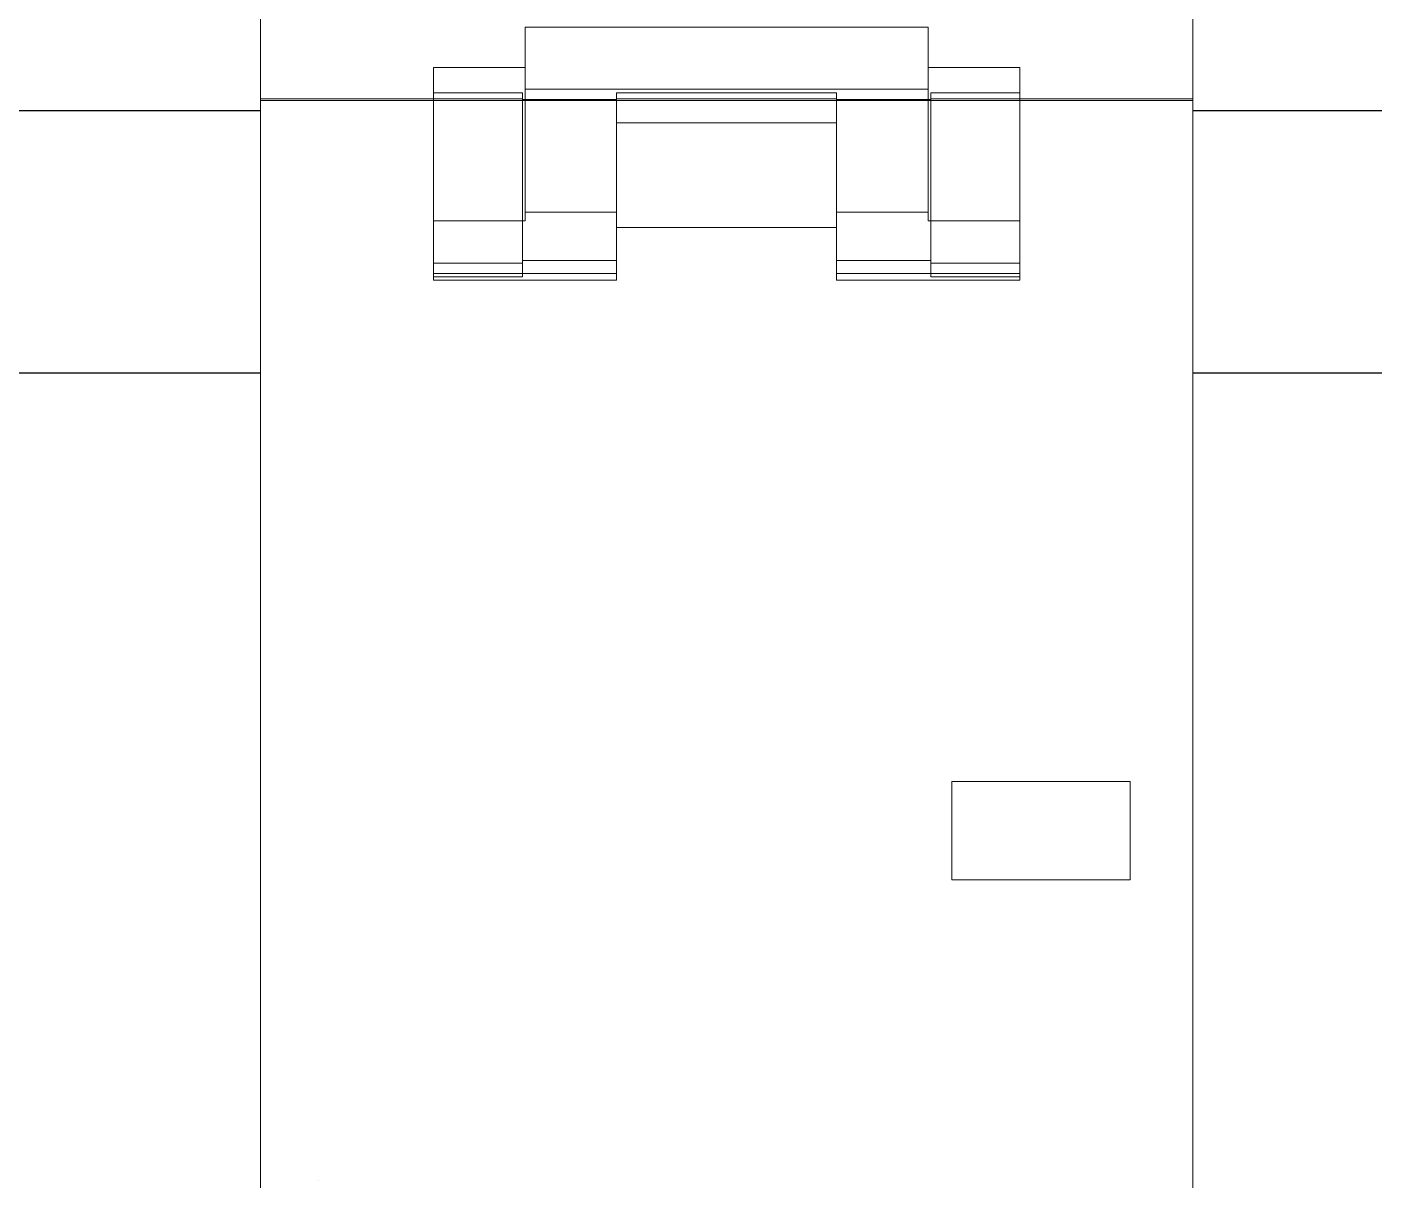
# Model space of a CAD drawing. Header units: millimetres. Extents: x 37984 to 70752, y 14140 to 37584.
# Drawn here: x 39386.38 to 39412.1, y 35706.49 to 35728.51 of the extents above; entities that cross this region are included whole.
import ezdxf

# ---------------------------------------------------------------- set-up
doc = ezdxf.new("R2010")
doc.units = ezdxf.units.MM
doc.set_wipeout_variables(frame=1)
doc.layers.add('000-PI-Oprema', color=30, linetype='Continuous', lineweight=5)
doc.layers.add('004-PI-DIN Šina', color=3, linetype='Continuous')

# ---------------------------------------------------------------- blocks, each defined once
blk = doc.blocks.new('*U853')
at = {"layer": '004-PI-DIN Šina'}
blk.add_lwpolyline([(410, -17.5), (410, 17.5), (0, 17.5), (0, -17.5)], close=True, dxfattribs=at)
blk.add_lwpolyline([(0, 12.5), (410, 12.5)], dxfattribs=at)
blk = doc.blocks.new('Socomec C-31')
blk.add_wipeout([(0, 44.75), (17.8, 44.75), (17.8, -44.75), (0, -44.75)]).dxf.layer = '000-PI-Oprema'
at = {"layer": '000-PI-Oprema'}
for p, q in [((0, -21.387), (0, 21.387)), ((17.8, -21.387), (17.8, 21.387)), ((12.75, 19.101), (5.05, 19.101)), ((5.05, 19.101), (5.05, 18.331)), ((12.75, 19.101), (12.75, 18.331)), ((3.3, 18.331), (5.05, 18.331)), ((3.3, 18.331), (3.3, 17.843)), ((5.05, 15.401), (5.05, 18.331)), ((14.5, 18.331), (12.75, 18.331)), ((12.75, 15.401), (12.75, 18.331)), ((14.5, 17.843), (14.5, 18.331)), ((5, 17.843), (3.3, 17.843)), ((3.3, 17.843), (3.3, 14.596)), ((5, 17.843), (5, 17.729)), ((5.05, 17.918), (12.75, 17.918)), ((6.8, 17.843), (11, 17.843)), ((6.8, 17.843), (6.8, 17.729)), ((11, 17.729), (11, 17.843)), ((14.5, 17.843), (12.8, 17.843)), ((12.8, 17.729), (12.8, 17.843)), ((14.5, 17.843), (14.5, 14.596)), ((0, 17.729), (5, 17.729)), ((0, 17.7), (17.8, 17.7)), ((5, 17.729), (5, 17.715)), ((5, 17.715), (6.8, 17.715)), ((5, 17.715), (5, 14.641)), ((6.8, 17.729), (6.8, 17.715)), ((6.8, 17.729), (11, 17.729)), ((6.8, 17.715), (6.8, 14.641)), ((11, 17.715), (11, 17.729)), ((11, 17.715), (12.8, 17.715)), ((11, 17.715), (11, 14.641)), ((12.8, 17.715), (12.8, 17.729)), ((12.8, 17.729), (17.8, 17.729)), ((12.8, 17.715), (12.8, 14.641)), ((6.8, 17.273), (6.8, 17.273)), ((6.8, 17.273), (11, 17.273)), ((11, 17.273), (11, 17.273)), ((6.8, 15.566), (5.05, 15.566)), ((12.75, 15.566), (11, 15.566)), ((5.05, 15.401), (3.3, 15.401)), ((6.8, 15.273), (6.8, 15.273)), ((6.8, 15.273), (11, 15.273)), ((11, 15.273), (11, 15.273)), ((14.5, 15.401), (12.75, 15.401)), ((3.3, 14.596), (5, 14.596)), ((3.3, 14.335), (3.3, 14.596)), ((6.8, 14.641), (5, 14.641)), ((5, 14.641), (5, 14.335)), ((6.8, 14.641), (6.8, 14.271)), ((12.8, 14.641), (11, 14.641)), ((11, 14.271), (11, 14.641)), ((12.8, 14.335), (12.8, 14.641)), ((12.8, 14.596), (14.5, 14.596)), ((14.5, 14.596), (14.5, 14.335)), ((6.8, 14.393), (3.3, 14.393)), ((3.3, 14.335), (3.3, 14.271)), ((5, 14.335), (3.3, 14.335)), ((3.3, 14.271), (6.8, 14.271)), ((14.5, 14.393), (11, 14.393)), ((11, 14.271), (14.5, 14.271)), ((14.5, 14.335), (12.8, 14.335)), ((14.5, 14.271), (14.5, 14.335)), ((13.202, 4.7), (13.202, 2.822)), ((13.202, 4.7), (16.608, 4.7)), ((13.202, 4.7), (13.202, 4.7)), ((16.608, 4.7), (16.608, 2.822)), ((16.608, 4.7), (16.608, 4.7)), ((13.202, 2.822), (16.608, 2.822)), ((13.202, 2.822), (13.202, 2.822)), ((16.608, 2.822), (16.608, 2.822)), ((1.099, -2.912), (1.099, -2.912))]:
    blk.add_line(p, q, dxfattribs=at)

msp = doc.modelspace()

# ---------------------------------------------------------------- block references
msp.add_blockref('*U853', (39303.172, 35709.404))

# ---------------------------------------------------------------- next in the draw order: block references
msp.add_blockref('Socomec C-31', (39390.84, 35709.404))

doc.saveas('drawing.dxf')
